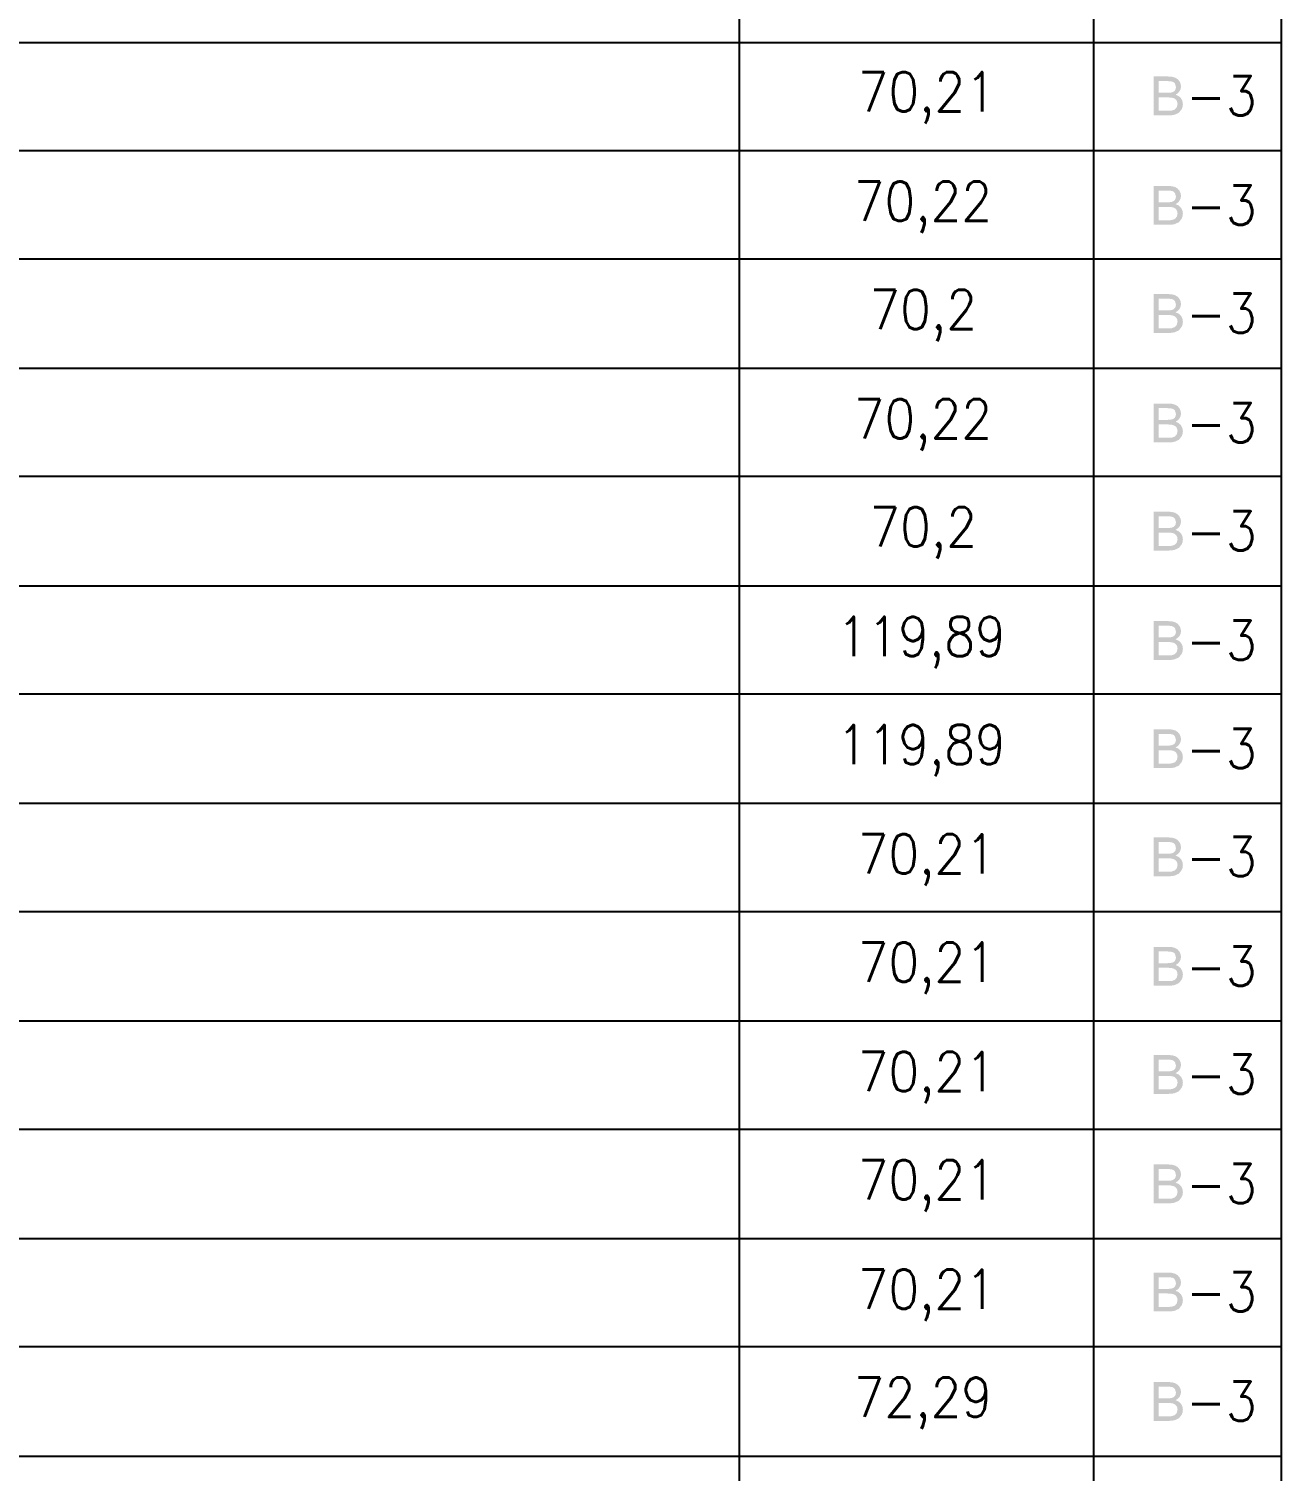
# Model space of a CAD drawing. Header units: millimetres. Extents: x 0 to 420, y 0 to 297.
# Drawn here: x 45.41 to 86.11, y 154.45 to 201.31 of the extents above; entities that cross this region are included whole.
import ezdxf

# ---------------------------------------------------------------- set-up
doc = ezdxf.new("R2010")
doc.units = ezdxf.units.MM
doc.layers.get('0').update_dxf_attribs({"linetype": 'CONTINUOUS'})
doc.styles.get("Standard").update_dxf_attribs({"font": 'STANDARD'})

msp = doc.modelspace()

# ---------------------------------------------------------------- hatches: boundary and pattern name
at = {"true_color": 0x0000fb}
h = msp.add_hatch(color=0, dxfattribs=at)
h.paths.add_polyline_path([(81.959319, 198.500999), (81.959319, 199.763833), (82.433364, 199.763833), (82.563175, 199.754049), (82.664875, 199.725248), (82.743009, 199.676604), (82.802127, 199.607288), (82.839334, 199.525915), (82.851737, 199.440821), (82.840643, 199.361997), (82.807639, 199.288135), (82.752656, 199.223298), (82.675348, 199.172931), (82.776496, 199.127386), (82.851185, 199.058278), (82.89735, 198.969877), (82.912921, 198.867006), (82.903482, 198.781292), (82.875439, 198.702193), (82.782835, 198.584784), (82.64448, 198.521945), (82.552289, 198.506098), (82.441081, 198.500999)], flags=0)
h.paths.add_polyline_path([(82.126889, 199.233013), (82.39974, 199.233013), (82.494894, 199.236734), (82.559041, 199.247896), (82.614852, 199.272632), (82.654953, 199.310183), (82.679275, 199.359793), (82.687474, 199.420978), (82.657158, 199.531221), (82.620295, 199.571459), (82.570617, 199.596815), (82.494549, 199.609975), (82.378794, 199.614454), (82.126889, 199.614454)], flags=0)
h.paths.add_polyline_path([(82.126889, 198.649827), (82.441081, 198.649827), (82.509845, 198.651205), (82.554632, 198.655891), (82.651094, 198.690617), (82.714484, 198.760622), (82.73984, 198.867006), (82.730745, 198.932739), (82.70346, 198.989376), (82.660327, 199.03368), (82.603139, 199.062688), (82.524866, 199.078811), (82.418481, 199.084185), (82.126889, 199.084185)], flags=0)
h = msp.add_hatch(color=0, dxfattribs=at)
h.paths.add_polyline_path([(81.959319, 194.944999), (81.959319, 196.207833), (82.433364, 196.207833), (82.563175, 196.198049), (82.664875, 196.169248), (82.743009, 196.120604), (82.802127, 196.051288), (82.839334, 195.969915), (82.851737, 195.884821), (82.840643, 195.805997), (82.807639, 195.732135), (82.752656, 195.667298), (82.675348, 195.616931), (82.776496, 195.571386), (82.851185, 195.502278), (82.89735, 195.413877), (82.912921, 195.311006), (82.903482, 195.225292), (82.875439, 195.146193), (82.782835, 195.028784), (82.64448, 194.965945), (82.552289, 194.950098), (82.441081, 194.944999)], flags=0)
h.paths.add_polyline_path([(82.126889, 195.677013), (82.39974, 195.677013), (82.494894, 195.680734), (82.559041, 195.691896), (82.614852, 195.716632), (82.654953, 195.754183), (82.679275, 195.803793), (82.687474, 195.864978), (82.657158, 195.975221), (82.620295, 196.015459), (82.570617, 196.040815), (82.494549, 196.053975), (82.378794, 196.058454), (82.126889, 196.058454)], flags=0)
h.paths.add_polyline_path([(82.126889, 195.093827), (82.441081, 195.093827), (82.509845, 195.095205), (82.554632, 195.099891), (82.651094, 195.134617), (82.714484, 195.204622), (82.73984, 195.311006), (82.730745, 195.376739), (82.70346, 195.433376), (82.660327, 195.47768), (82.603139, 195.506688), (82.524866, 195.522811), (82.418481, 195.528185), (82.126889, 195.528185)], flags=0)
h = msp.add_hatch(color=0, dxfattribs=at)
h.paths.add_polyline_path([(81.959319, 191.431333), (81.959319, 192.694167), (82.433364, 192.694167), (82.563175, 192.684383), (82.664875, 192.655582), (82.743009, 192.606937), (82.802127, 192.537622), (82.839334, 192.456248), (82.851737, 192.371155), (82.840643, 192.292331), (82.807639, 192.218468), (82.752656, 192.153631), (82.675348, 192.103264), (82.776496, 192.05772), (82.851185, 191.988611), (82.89735, 191.90021), (82.912921, 191.79734), (82.903482, 191.711626), (82.875439, 191.632526), (82.782835, 191.515117), (82.64448, 191.452279), (82.552289, 191.436431), (82.441081, 191.431333)], flags=0)
h.paths.add_polyline_path([(82.126889, 192.163346), (82.39974, 192.163346), (82.494894, 192.167067), (82.559041, 192.178229), (82.614852, 192.202965), (82.654953, 192.240517), (82.679275, 192.290126), (82.687474, 192.351311), (82.657158, 192.461554), (82.620295, 192.501793), (82.570617, 192.527149), (82.494549, 192.540309), (82.378794, 192.544787), (82.126889, 192.544787)], flags=0)
h.paths.add_polyline_path([(82.126889, 191.580161), (82.441081, 191.580161), (82.509845, 191.581539), (82.554632, 191.586224), (82.651094, 191.620951), (82.714484, 191.690955), (82.73984, 191.79734), (82.730745, 191.863072), (82.70346, 191.919709), (82.660327, 191.964013), (82.603139, 191.993021), (82.524866, 192.009144), (82.418481, 192.014518), (82.126889, 192.014518)], flags=0)
h = msp.add_hatch(color=0, dxfattribs=at)
h.paths.add_polyline_path([(81.959319, 187.875333), (81.959319, 189.138167), (82.433364, 189.138167), (82.563175, 189.128383), (82.664875, 189.099582), (82.743009, 189.050937), (82.802127, 188.981622), (82.839334, 188.900248), (82.851737, 188.815155), (82.840643, 188.736331), (82.807639, 188.662468), (82.752656, 188.597631), (82.675348, 188.547264), (82.776496, 188.50172), (82.851185, 188.432611), (82.89735, 188.34421), (82.912921, 188.24134), (82.903482, 188.155626), (82.875439, 188.076526), (82.782835, 187.959117), (82.64448, 187.896279), (82.552289, 187.880431), (82.441081, 187.875333)], flags=0)
h.paths.add_polyline_path([(82.126889, 188.607346), (82.39974, 188.607346), (82.494894, 188.611067), (82.559041, 188.622229), (82.614852, 188.646965), (82.654953, 188.684517), (82.679275, 188.734126), (82.687474, 188.795311), (82.657158, 188.905554), (82.620295, 188.945793), (82.570617, 188.971149), (82.494549, 188.984309), (82.378794, 188.988787), (82.126889, 188.988787)], flags=0)
h.paths.add_polyline_path([(82.126889, 188.024161), (82.441081, 188.024161), (82.509845, 188.025539), (82.554632, 188.030224), (82.651094, 188.064951), (82.714484, 188.134955), (82.73984, 188.24134), (82.730745, 188.307072), (82.70346, 188.363709), (82.660327, 188.408013), (82.603139, 188.437021), (82.524866, 188.453144), (82.418481, 188.458518), (82.126889, 188.458518)], flags=0)
h = msp.add_hatch(color=0, dxfattribs=at)
h.paths.add_polyline_path([(81.959319, 184.361666), (81.959319, 185.6245), (82.433364, 185.6245), (82.563175, 185.614716), (82.664875, 185.585915), (82.743009, 185.53727), (82.802127, 185.467955), (82.839334, 185.386582), (82.851737, 185.301488), (82.840643, 185.222664), (82.807639, 185.148801), (82.752656, 185.083965), (82.675348, 185.033597), (82.776496, 184.988053), (82.851185, 184.918945), (82.89735, 184.830543), (82.912921, 184.727673), (82.903482, 184.641959), (82.875439, 184.56286), (82.782835, 184.445451), (82.64448, 184.382612), (82.552289, 184.366765), (82.441081, 184.361666)], flags=0)
h.paths.add_polyline_path([(82.126889, 185.09368), (82.39974, 185.09368), (82.494894, 185.097401), (82.559041, 185.108563), (82.614852, 185.133298), (82.654953, 185.17085), (82.679275, 185.220459), (82.687474, 185.281644), (82.657158, 185.391887), (82.620295, 185.432126), (82.570617, 185.457482), (82.494549, 185.470642), (82.378794, 185.475121), (82.126889, 185.475121)], flags=0)
h.paths.add_polyline_path([(82.126889, 184.510494), (82.441081, 184.510494), (82.509845, 184.511872), (82.554632, 184.516557), (82.651094, 184.551284), (82.714484, 184.621288), (82.73984, 184.727673), (82.730745, 184.793405), (82.70346, 184.850043), (82.660327, 184.894347), (82.603139, 184.923354), (82.524866, 184.939477), (82.418481, 184.944852), (82.126889, 184.944852)], flags=0)
h = msp.add_hatch(color=0, dxfattribs=at)
h.paths.add_polyline_path([(81.959319, 180.805666), (81.959319, 182.0685), (82.433364, 182.0685), (82.563175, 182.058716), (82.664875, 182.029915), (82.743009, 181.98127), (82.802127, 181.911955), (82.839334, 181.830582), (82.851737, 181.745488), (82.840643, 181.666664), (82.807639, 181.592801), (82.752656, 181.527965), (82.675348, 181.477597), (82.776496, 181.432053), (82.851185, 181.362945), (82.89735, 181.274543), (82.912921, 181.171673), (82.903482, 181.085959), (82.875439, 181.00686), (82.782835, 180.889451), (82.64448, 180.826612), (82.552289, 180.810765), (82.441081, 180.805666)], flags=0)
h.paths.add_polyline_path([(82.126889, 181.53768), (82.39974, 181.53768), (82.494894, 181.541401), (82.559041, 181.552563), (82.614852, 181.577298), (82.654953, 181.61485), (82.679275, 181.664459), (82.687474, 181.725644), (82.657158, 181.835887), (82.620295, 181.876126), (82.570617, 181.901482), (82.494549, 181.914642), (82.378794, 181.919121), (82.126889, 181.919121)], flags=0)
h.paths.add_polyline_path([(82.126889, 180.954494), (82.441081, 180.954494), (82.509845, 180.955872), (82.554632, 180.960557), (82.651094, 180.995284), (82.714484, 181.065288), (82.73984, 181.171673), (82.730745, 181.237405), (82.70346, 181.294043), (82.660327, 181.338347), (82.603139, 181.367354), (82.524866, 181.383477), (82.418481, 181.388852), (82.126889, 181.388852)], flags=0)
h = msp.add_hatch(color=0, dxfattribs=at)
h.paths.add_polyline_path([(81.959319, 177.291999), (81.959319, 178.554833), (82.433364, 178.554833), (82.563175, 178.545049), (82.664875, 178.516248), (82.743009, 178.467604), (82.802127, 178.398288), (82.839334, 178.316915), (82.851737, 178.231821), (82.840643, 178.152998), (82.807639, 178.079135), (82.752656, 178.014298), (82.675348, 177.963931), (82.776496, 177.918387), (82.851185, 177.849278), (82.89735, 177.760877), (82.912921, 177.658006), (82.903482, 177.572292), (82.875439, 177.493193), (82.782835, 177.375784), (82.64448, 177.312945), (82.552289, 177.297098), (82.441081, 177.291999)], flags=0)
h.paths.add_polyline_path([(82.126889, 178.024013), (82.39974, 178.024013), (82.494894, 178.027734), (82.559041, 178.038896), (82.614852, 178.063632), (82.654953, 178.101183), (82.679275, 178.150793), (82.687474, 178.211978), (82.657158, 178.322221), (82.620295, 178.362459), (82.570617, 178.387815), (82.494549, 178.400976), (82.378794, 178.405454), (82.126889, 178.405454)], flags=0)
h.paths.add_polyline_path([(82.126889, 177.440827), (82.441081, 177.440827), (82.509845, 177.442205), (82.554632, 177.446891), (82.651094, 177.481617), (82.714484, 177.551622), (82.73984, 177.658006), (82.730745, 177.723739), (82.70346, 177.780376), (82.660327, 177.82468), (82.603139, 177.853688), (82.524866, 177.869811), (82.418481, 177.875185), (82.126889, 177.875185)], flags=0)
h = msp.add_hatch(color=0, dxfattribs=at)
h.paths.add_polyline_path([(81.959319, 173.778333), (81.959319, 175.041167), (82.433364, 175.041167), (82.563175, 175.031383), (82.664875, 175.002582), (82.743009, 174.953937), (82.802127, 174.884622), (82.839334, 174.803249), (82.851737, 174.718155), (82.840643, 174.639331), (82.807639, 174.565468), (82.752656, 174.500631), (82.675348, 174.450264), (82.776496, 174.40472), (82.851185, 174.335611), (82.89735, 174.24721), (82.912921, 174.14434), (82.903482, 174.058626), (82.875439, 173.979526), (82.782835, 173.862117), (82.64448, 173.799279), (82.552289, 173.783431), (82.441081, 173.778333)], flags=0)
h.paths.add_polyline_path([(82.126889, 174.510347), (82.39974, 174.510347), (82.494894, 174.514067), (82.559041, 174.525229), (82.614852, 174.549965), (82.654953, 174.587517), (82.679275, 174.637126), (82.687474, 174.698311), (82.657158, 174.808554), (82.620295, 174.848793), (82.570617, 174.874149), (82.494549, 174.887309), (82.378794, 174.891787), (82.126889, 174.891787)], flags=0)
h.paths.add_polyline_path([(82.126889, 173.927161), (82.441081, 173.927161), (82.509845, 173.928539), (82.554632, 173.933224), (82.651094, 173.967951), (82.714484, 174.037955), (82.73984, 174.14434), (82.730745, 174.210072), (82.70346, 174.266709), (82.660327, 174.311013), (82.603139, 174.340021), (82.524866, 174.356144), (82.418481, 174.361518), (82.126889, 174.361518)], flags=0)
h = msp.add_hatch(color=0, dxfattribs=at)
h.paths.add_polyline_path([(81.959319, 170.222333), (81.959319, 171.485167), (82.433364, 171.485167), (82.563175, 171.475383), (82.664875, 171.446582), (82.743009, 171.397937), (82.802127, 171.328622), (82.839334, 171.247249), (82.851737, 171.162155), (82.840643, 171.083331), (82.807639, 171.009468), (82.752656, 170.944631), (82.675348, 170.894264), (82.776496, 170.84872), (82.851185, 170.779611), (82.89735, 170.69121), (82.912921, 170.58834), (82.903482, 170.502626), (82.875439, 170.423526), (82.782835, 170.306117), (82.64448, 170.243279), (82.552289, 170.227431), (82.441081, 170.222333)], flags=0)
h.paths.add_polyline_path([(82.126889, 170.954347), (82.39974, 170.954347), (82.494894, 170.958067), (82.559041, 170.969229), (82.614852, 170.993965), (82.654953, 171.031517), (82.679275, 171.081126), (82.687474, 171.142311), (82.657158, 171.252554), (82.620295, 171.292793), (82.570617, 171.318149), (82.494549, 171.331309), (82.378794, 171.335788), (82.126889, 171.335788)], flags=0)
h.paths.add_polyline_path([(82.126889, 170.371161), (82.441081, 170.371161), (82.509845, 170.372539), (82.554632, 170.377224), (82.651094, 170.411951), (82.714484, 170.481955), (82.73984, 170.58834), (82.730745, 170.654072), (82.70346, 170.710709), (82.660327, 170.755013), (82.603139, 170.784021), (82.524866, 170.800144), (82.418481, 170.805518), (82.126889, 170.805518)], flags=0)
h = msp.add_hatch(color=0, dxfattribs=at)
h.paths.add_polyline_path([(81.959319, 166.708666), (81.959319, 167.9715), (82.433364, 167.9715), (82.563175, 167.961716), (82.664875, 167.932915), (82.743009, 167.88427), (82.802127, 167.814955), (82.839334, 167.733582), (82.851737, 167.648488), (82.840643, 167.569664), (82.807639, 167.495801), (82.752656, 167.430965), (82.675348, 167.380597), (82.776496, 167.335053), (82.851185, 167.265945), (82.89735, 167.177543), (82.912921, 167.074673), (82.903482, 166.988959), (82.875439, 166.90986), (82.782835, 166.792451), (82.64448, 166.729612), (82.552289, 166.713765), (82.441081, 166.708666)], flags=0)
h.paths.add_polyline_path([(82.126889, 167.44068), (82.39974, 167.44068), (82.494894, 167.444401), (82.559041, 167.455563), (82.614852, 167.480298), (82.654953, 167.51785), (82.679275, 167.567459), (82.687474, 167.628644), (82.657158, 167.738887), (82.620295, 167.779126), (82.570617, 167.804482), (82.494549, 167.817642), (82.378794, 167.822121), (82.126889, 167.822121)], flags=0)
h.paths.add_polyline_path([(82.126889, 166.857494), (82.441081, 166.857494), (82.509845, 166.858872), (82.554632, 166.863557), (82.651094, 166.898284), (82.714484, 166.968288), (82.73984, 167.074673), (82.730745, 167.140405), (82.70346, 167.197043), (82.660327, 167.241347), (82.603139, 167.270354), (82.524866, 167.286477), (82.418481, 167.291852), (82.126889, 167.291852)], flags=0)
h = msp.add_hatch(color=0, dxfattribs=at)
h.paths.add_polyline_path([(81.959319, 163.152666), (81.959319, 164.4155), (82.433364, 164.4155), (82.563175, 164.405716), (82.664875, 164.376915), (82.743009, 164.32827), (82.802127, 164.258955), (82.839334, 164.177582), (82.851737, 164.092488), (82.840643, 164.013664), (82.807639, 163.939801), (82.752656, 163.874965), (82.675348, 163.824597), (82.776496, 163.779053), (82.851185, 163.709945), (82.89735, 163.621544), (82.912921, 163.518673), (82.903482, 163.432959), (82.875439, 163.35386), (82.782835, 163.236451), (82.64448, 163.173612), (82.552289, 163.157765), (82.441081, 163.152666)], flags=0)
h.paths.add_polyline_path([(82.126889, 163.88468), (82.39974, 163.88468), (82.494894, 163.888401), (82.559041, 163.899563), (82.614852, 163.924299), (82.654953, 163.96185), (82.679275, 164.011459), (82.687474, 164.072644), (82.657158, 164.182887), (82.620295, 164.223126), (82.570617, 164.248482), (82.494549, 164.261642), (82.378794, 164.266121), (82.126889, 164.266121)], flags=0)
h.paths.add_polyline_path([(82.126889, 163.301494), (82.441081, 163.301494), (82.509845, 163.302872), (82.554632, 163.307558), (82.651094, 163.342284), (82.714484, 163.412288), (82.73984, 163.518673), (82.730745, 163.584405), (82.70346, 163.641043), (82.660327, 163.685347), (82.603139, 163.714354), (82.524866, 163.730477), (82.418481, 163.735852), (82.126889, 163.735852)], flags=0)
h = msp.add_hatch(color=0, dxfattribs=at)
h.paths.add_polyline_path([(81.959319, 159.638999), (81.959319, 160.901834), (82.433364, 160.901834), (82.563175, 160.892049), (82.664875, 160.863248), (82.743009, 160.814604), (82.802127, 160.745288), (82.839334, 160.663915), (82.851737, 160.578821), (82.840643, 160.499998), (82.807639, 160.426135), (82.752656, 160.361298), (82.675348, 160.310931), (82.776496, 160.265387), (82.851185, 160.196278), (82.89735, 160.107877), (82.912921, 160.005006), (82.903482, 159.919292), (82.875439, 159.840193), (82.782835, 159.722784), (82.64448, 159.659946), (82.552289, 159.644098), (82.441081, 159.638999)], flags=0)
h.paths.add_polyline_path([(82.126889, 160.371013), (82.39974, 160.371013), (82.494894, 160.374734), (82.559041, 160.385896), (82.614852, 160.410632), (82.654953, 160.448183), (82.679275, 160.497793), (82.687474, 160.558978), (82.657158, 160.669221), (82.620295, 160.709459), (82.570617, 160.734815), (82.494549, 160.747976), (82.378794, 160.752454), (82.126889, 160.752454)], flags=0)
h.paths.add_polyline_path([(82.126889, 159.787827), (82.441081, 159.787827), (82.509845, 159.789206), (82.554632, 159.793891), (82.651094, 159.828617), (82.714484, 159.898622), (82.73984, 160.005006), (82.730745, 160.070739), (82.70346, 160.127376), (82.660327, 160.17168), (82.603139, 160.200688), (82.524866, 160.216811), (82.418481, 160.222185), (82.126889, 160.222185)], flags=0)
h = msp.add_hatch(color=0, dxfattribs=at)
h.paths.add_polyline_path([(81.959319, 156.082999), (81.959319, 157.345834), (82.433364, 157.345834), (82.563175, 157.33605), (82.664875, 157.307249), (82.743009, 157.258604), (82.802127, 157.189288), (82.839334, 157.107915), (82.851737, 157.022821), (82.840643, 156.943998), (82.807639, 156.870135), (82.752656, 156.805298), (82.675348, 156.754931), (82.776496, 156.709387), (82.851185, 156.640278), (82.89735, 156.551877), (82.912921, 156.449006), (82.903482, 156.363292), (82.875439, 156.284193), (82.782835, 156.166784), (82.64448, 156.103946), (82.552289, 156.088098), (82.441081, 156.082999)], flags=0)
h.paths.add_polyline_path([(82.126889, 156.815013), (82.39974, 156.815013), (82.494894, 156.818734), (82.559041, 156.829896), (82.614852, 156.854632), (82.654953, 156.892183), (82.679275, 156.941793), (82.687474, 157.002978), (82.657158, 157.113221), (82.620295, 157.153459), (82.570617, 157.178815), (82.494549, 157.191976), (82.378794, 157.196454), (82.126889, 157.196454)], flags=0)
h.paths.add_polyline_path([(82.126889, 156.231828), (82.441081, 156.231828), (82.509845, 156.233206), (82.554632, 156.237891), (82.651094, 156.272617), (82.714484, 156.342622), (82.73984, 156.449006), (82.730745, 156.514739), (82.70346, 156.571376), (82.660327, 156.61568), (82.603139, 156.644688), (82.524866, 156.660811), (82.418481, 156.666185), (82.126889, 156.666185)], flags=0)

# ---------------------------------------------------------------- linework, layer by layer
at = {"color": 0, "true_color": 0x000000}
msp.add_line((80.004968, 235.127877), (80.003968, 84.302906), dxfattribs=at)
at = {"color": 0, "true_color": 0x000007}
for points in [[(68.495335, 235.119332), (68.495335, 84.285666)], [(86.106001, 235.119332), (86.106001, 84.285666)], [(12.022668, 200.871666), (86.106001, 200.871666)], [(12.022668, 197.357999), (86.106001, 197.357999)], [(12.022668, 193.844333), (86.106001, 193.844333)], [(12.022668, 190.288333), (86.106001, 190.288333)], [(12.022668, 186.774666), (86.106001, 186.774666)], [(12.022668, 183.218666), (86.106001, 183.218666)], [(12.022668, 179.704999), (86.106001, 179.704999)], [(12.022668, 176.148999), (86.106001, 176.148999)], [(12.022668, 172.635333), (86.106001, 172.635333)], [(12.022668, 169.079333), (86.106001, 169.079333)], [(12.022668, 165.565666), (86.106001, 165.565666)], [(12.022668, 162.009666), (86.106001, 162.009666)], [(12.022668, 158.495999), (86.106001, 158.495999)], [(12.022668, 154.939999), (86.106001, 154.939999)]]:
    msp.add_lwpolyline(points, dxfattribs=at)

# ---------------------------------------------------------------- texts
at = {"color": 0, "true_color": 0x0000fb, "char_height": 1.277872, "attachment_point": 1}
for s, insert, width in [('70,21', (72.347668, 199.905869), 3.76262307), ('-3', (83.015674, 199.778874), 1.56184351), ('70,22', (72.220669, 196.349876), 4.04659462), ('-3', (83.015674, 196.222872), 1.56184351), ('70,2', (72.72867, 192.836206), 3.05269432), ('-3', (83.015674, 192.709202), 1.56184351), ('70,22', (72.220669, 189.280204), 4.04659462), ('-3', (83.015674, 189.153209), 1.56184351), ('70,2', (72.72867, 185.766543), 3.05269432), ('-3', (83.015674, 185.639539), 1.56184351), ('119,89', (71.670337, 182.210541), 4.47255182), ('-3', (83.015674, 182.083537), 1.56184351), ('119,89', (71.670337, 178.696871), 4.47255182), ('-3', (83.015674, 178.569876), 1.56184351), ('70,21', (72.347668, 175.140869), 3.76262307), ('-3', (83.015674, 175.056206), 1.56184351), ('70,21', (72.347668, 171.627208), 3.76262307), ('-3', (83.015674, 171.500204), 1.56184351), ('70,21', (72.347668, 168.071206), 3.76262307), ('-3', (83.015674, 167.986543), 1.56184351), ('70,21', (72.347668, 164.557536), 3.76262307), ('-3', (83.015674, 164.430541), 1.56184351), ('70,21', (72.347668, 161.001543), 3.76262307), ('-3', (83.015674, 160.916871), 1.56184351), ('72,29', (72.220669, 157.487872), 4.04659462), ('-3', (83.015674, 157.360869), 1.56184351)]:
    msp.add_mtext(s, dxfattribs=dict(at, insert=insert, width=width))

doc.saveas('drawing.dxf')
